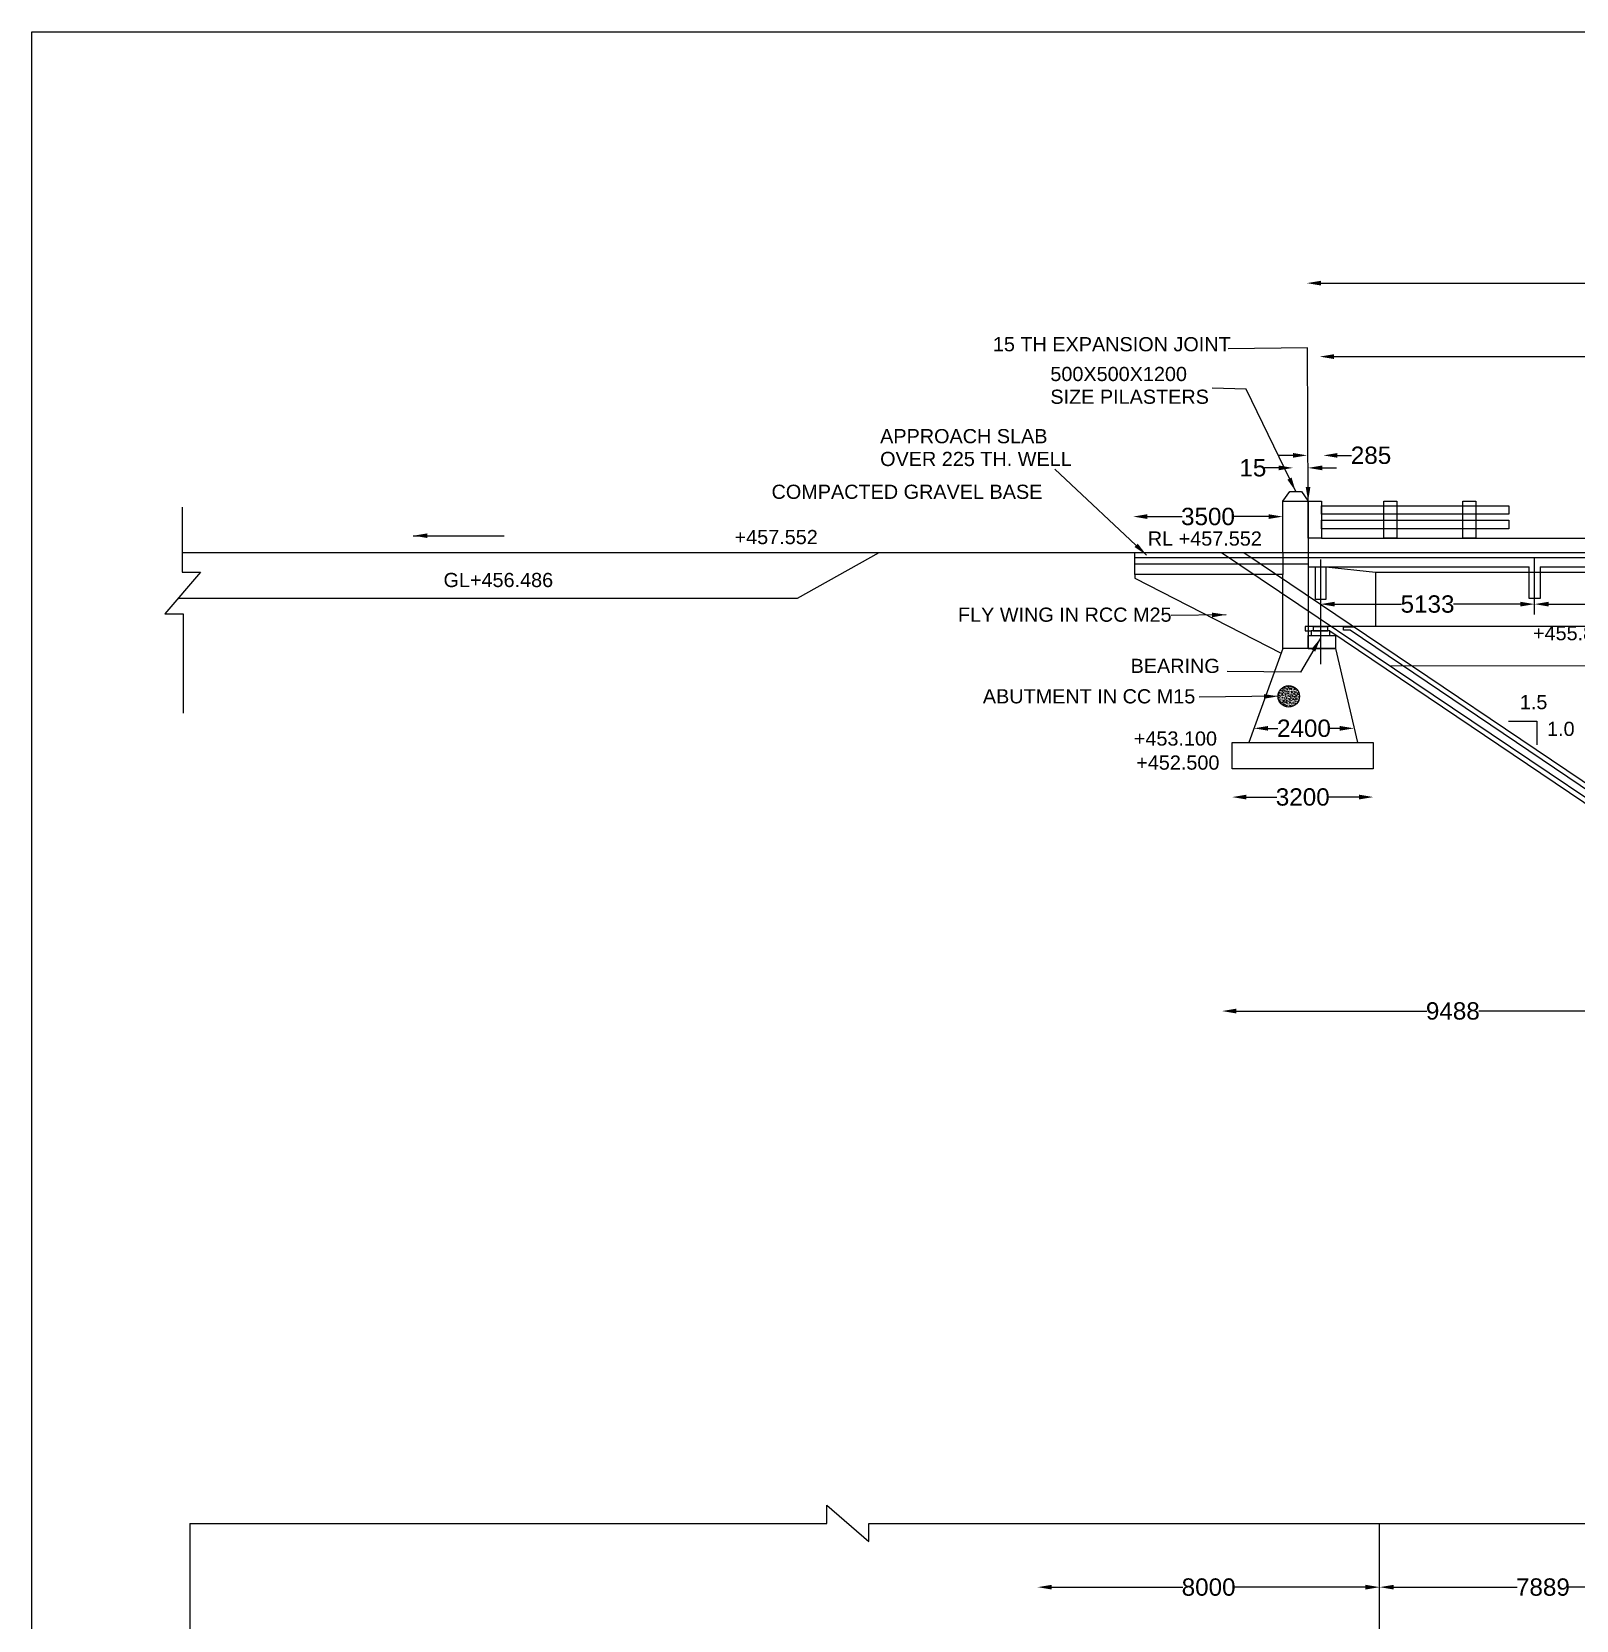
# Model space of a CAD drawing. Header units: millimetres. Extents: x -53247041 to -53224443, y 22123983 to 22138627.
# Drawn here: x -53247041 to -53242141, y 22133588 to 22138627 of the extents above; entities that cross this region are included whole.
import ezdxf

# ---------------------------------------------------------------- set-up
doc = ezdxf.new("R2010")
doc.units = ezdxf.units.MM
doc.header["$MEASUREMENT"] = 0
for name, color, linetype in [('DIMENSION', 7, 'Continuous'), ('DRAWING', 2, 'Continuous'), ('TEXT', 7, 'Continuous')]:
    doc.layers.add(name, color=color, linetype=linetype)
doc.styles.get("Standard").update_dxf_attribs({"font": 'arial.ttf', "height": 55})
doc.dimstyles.get("Standard").update_dxf_attribs({"dimtxt": 45, "dimasz": 45, "dimexe": 0.18, "dimexo": 0.0625, "dimgap": 0.09, "dimtad": 0, "dimdec": 0, "dimzin": 0, "dimdsep": 46, "dimtxsty": 'Standard', "dimcen": 0.09, "dimse1": 1, "dimse2": 1, "dimadec": 0, "dimazin": 0, "dimtfac": 1, "dimtdec": 0, "dimtofl": 0, "dimtmove": 0, "dimatfit": 3, "dimfxl": 1, "dimtolj": 1, "dimtzin": 0, "dimarcsym": 0})

# ---------------------------------------------------------------- blocks, each defined once
blk = doc.blocks.new('*D54')
at = {"layer": 'Defpoints', "color": 0}
for p in [(-53242943.5, 22137282.8), (-53242994.7, 22137191.5), (-53242943.5, 22137192)]:
    blk.add_point(p, dxfattribs=at)
at = {"layer": 'DIMENSION', "color": 0, "lineweight": -2}
for p, q in [((-53243039.7, 22137282.8), (-53243084.7, 22137282.8)), ((-53242898.5, 22137282.8), (-53242853.5, 22137282.8))]:
    blk.add_line(p, q, dxfattribs=at)
at = {"layer": 'DIMENSION', "color": 0}
for points in [[(-53243039.7, 22137290.3), (-53243039.7, 22137275.3), (-53242994.7, 22137282.8)], [(-53242898.5, 22137290.3), (-53242898.5, 22137275.3), (-53242943.5, 22137282.8)]]:
    blk.add_solid(points, dxfattribs=at)
at = {"layer": 'DIMENSION', "color": 0, "insert": (-53242792, 22137282.8), "char_height": 55, "attachment_point": 5}
blk.add_mtext('\\A1;285', dxfattribs=at)
blk = doc.blocks.new('*D55')
at = {"layer": 'Defpoints', "color": 0}
for p in [(-53243039.9, 22137243.1), (-53243039.9, 22137242.6), (-53242991.6, 22137242)]:
    blk.add_point(p, dxfattribs=at)
at = {"layer": 'DIMENSION', "color": 0, "lineweight": -2}
for p, q in [((-53243084.9, 22137243.1), (-53243129.9, 22137243.1)), ((-53242946.6, 22137243.1), (-53242901.6, 22137243.1))]:
    blk.add_line(p, q, dxfattribs=at)
at = {"layer": 'DIMENSION', "color": 0}
for points in [[(-53243084.9, 22137250.6), (-53243084.9, 22137235.6), (-53243039.9, 22137243.1)], [(-53242946.6, 22137250.6), (-53242946.6, 22137235.6), (-53242991.6, 22137243.1)]]:
    blk.add_solid(points, dxfattribs=at)
at = {"layer": 'DIMENSION', "color": 0, "insert": (-53243167, 22137243.1), "char_height": 55, "attachment_point": 5}
blk.add_mtext('\\A1;15', dxfattribs=at)
blk = doc.blocks.new('*D56')
at = {"layer": 'Defpoints', "color": 0}
for p in [(-53243546.4, 22137088.6), (-53243546.4, 22137058.5), (-53243072.3, 22137056)]:
    blk.add_point(p, dxfattribs=at)
at = {"layer": 'DIMENSION', "color": 0, "lineweight": -2}
for p, q in [((-53243501.4, 22137088.6), (-53243391.4, 22137088.6)), ((-53243117.3, 22137088.6), (-53243227.2, 22137088.6))]:
    blk.add_line(p, q, dxfattribs=at)
at = {"layer": 'DIMENSION', "color": 0}
for points in [[(-53243501.4, 22137096.1), (-53243501.4, 22137081.1), (-53243546.4, 22137088.6)], [(-53243117.3, 22137096.1), (-53243117.3, 22137081.1), (-53243072.3, 22137088.6)]]:
    blk.add_solid(points, dxfattribs=at)
at = {"layer": 'DIMENSION', "color": 0, "insert": (-53243309.3, 22137088.6), "char_height": 55, "attachment_point": 5}
blk.add_mtext('\\A1;3500', dxfattribs=at)
blk = doc.blocks.new('*D57')
at = {"layer": 'Defpoints', "color": 0}
for p in [(-53242952.6, 22136810.9), (-53242273, 22136810.9), (-53242273, 22136810.9)]:
    blk.add_point(p, dxfattribs=at)
at = {"layer": 'DIMENSION', "color": 0, "lineweight": -2}
for p, q in [((-53242907.6, 22136810.9), (-53242695, 22136810.9)), ((-53242318, 22136810.9), (-53242530.6, 22136810.9))]:
    blk.add_line(p, q, dxfattribs=at)
at = {"layer": 'DIMENSION', "color": 0}
for points in [[(-53242907.6, 22136818.4), (-53242907.6, 22136803.4), (-53242952.6, 22136810.9)], [(-53242318, 22136818.4), (-53242318, 22136803.4), (-53242273, 22136810.9)]]:
    blk.add_solid(points, dxfattribs=at)
at = {"layer": 'DIMENSION', "color": 0, "insert": (-53242612.8, 22136810.9), "char_height": 55, "attachment_point": 5}
blk.add_mtext('\\A1;5133', dxfattribs=at)
blk = doc.blocks.new('*D58')
at = {"layer": 'Defpoints', "color": 0}
for p in [(-53242273, 22136810.9), (-53241583, 22136810.9), (-53241583, 22136810.9)]:
    blk.add_point(p, dxfattribs=at)
at = {"layer": 'DIMENSION', "color": 0, "lineweight": -2}
for p, q in [((-53242228, 22136810.9), (-53242010.2, 22136810.9)), ((-53241628, 22136810.9), (-53241845.8, 22136810.9))]:
    blk.add_line(p, q, dxfattribs=at)
at = {"layer": 'DIMENSION', "color": 0}
for points in [[(-53242228, 22136818.4), (-53242228, 22136803.4), (-53242273, 22136810.9)], [(-53241628, 22136818.4), (-53241628, 22136803.4), (-53241583, 22136810.9)]]:
    blk.add_solid(points, dxfattribs=at)
at = {"layer": 'DIMENSION', "color": 0, "insert": (-53241928, 22136810.9), "char_height": 55, "attachment_point": 5}
blk.add_mtext('\\A1;5133', dxfattribs=at)
blk = doc.blocks.new('*D68')
at = {"layer": 'Defpoints', "color": 0}
for p in [(-53242954.9, 22137598.3), (-53242954.9, 22137596.1), (-53240896.9, 22137593.8)]:
    blk.add_point(p, dxfattribs=at)
at = {"layer": 'DIMENSION', "color": 0, "lineweight": -2}
for p, q in [((-53242909.9, 22137596.1), (-53242026.8, 22137596.1)), ((-53240941.9, 22137596.1), (-53241825, 22137596.1))]:
    blk.add_line(p, q, dxfattribs=at)
at = {"layer": 'DIMENSION', "color": 0}
for points in [[(-53242909.9, 22137603.6), (-53242909.9, 22137588.6), (-53242954.9, 22137596.1)], [(-53240941.9, 22137603.6), (-53240941.9, 22137588.6), (-53240896.9, 22137596.1)]]:
    blk.add_solid(points, dxfattribs=at)
at = {"layer": 'DIMENSION', "color": 0, "insert": (-53241925.9, 22137596.1), "char_height": 55, "attachment_point": 5}
blk.add_mtext('\\A1;15400', dxfattribs=at)
blk = doc.blocks.new('*D69')
at = {"layer": 'Defpoints', "color": 0}
for p in [(-53238715.5, 22137829.1), (-53242995.9, 22137811.7), (-53238715.5, 22137805)]:
    blk.add_point(p, dxfattribs=at)
at = {"layer": 'DIMENSION', "color": 0, "lineweight": -2}
for p, q in [((-53242950.9, 22137829.1), (-53240959.2, 22137829.1)), ((-53238760.5, 22137829.1), (-53240752.3, 22137829.1))]:
    blk.add_line(p, q, dxfattribs=at)
at = {"layer": 'DIMENSION', "color": 0}
for points in [[(-53242950.9, 22137836.6), (-53242950.9, 22137821.6), (-53242995.9, 22137829.1)], [(-53238760.5, 22137836.6), (-53238760.5, 22137821.6), (-53238715.5, 22137829.1)]]:
    blk.add_solid(points, dxfattribs=at)
at = {"layer": 'DIMENSION', "color": 0, "insert": (-53240855.7, 22137829.1), "char_height": 55, "attachment_point": 5}
blk.add_mtext('\\A1;32000', dxfattribs=at)
blk = doc.blocks.new('*D70')
at = {"layer": 'Defpoints', "color": 0}
for p in [(-53243163.5, 22136416.9), (-53243163.5, 22136416.9), (-53242846.3, 22136418.8)]:
    blk.add_point(p, dxfattribs=at)
at = {"layer": 'DIMENSION', "color": 0, "lineweight": -2}
for p, q in [((-53243118.5, 22136416.9), (-53243087.5, 22136416.9)), ((-53242891.3, 22136416.9), (-53242922.3, 22136416.9))]:
    blk.add_line(p, q, dxfattribs=at)
at = {"layer": 'DIMENSION', "color": 0}
for points in [[(-53243118.5, 22136424.4), (-53243118.5, 22136409.4), (-53243163.5, 22136416.9)], [(-53242891.3, 22136424.4), (-53242891.3, 22136409.4), (-53242846.3, 22136416.9)]]:
    blk.add_solid(points, dxfattribs=at)
at = {"layer": 'DIMENSION', "color": 0, "insert": (-53243004.9, 22136416.9), "char_height": 55, "attachment_point": 5}
blk.add_mtext('\\A1;2400', dxfattribs=at)
blk = doc.blocks.new('*D71')
at = {"layer": 'Defpoints', "color": 0}
for p in [(-53243232.4, 22136288), (-53242785, 22136288), (-53243232.4, 22136198.9)]:
    blk.add_point(p, dxfattribs=at)
at = {"layer": 'DIMENSION', "color": 0, "lineweight": -2}
for p, q in [((-53243187.4, 22136198.9), (-53243090.8, 22136198.9)), ((-53242830, 22136198.9), (-53242926.6, 22136198.9))]:
    blk.add_line(p, q, dxfattribs=at)
at = {"layer": 'DIMENSION', "color": 0}
for points in [[(-53243187.4, 22136206.4), (-53243187.4, 22136191.4), (-53243232.4, 22136198.9)], [(-53242830, 22136206.4), (-53242830, 22136191.4), (-53242785, 22136198.9)]]:
    blk.add_solid(points, dxfattribs=at)
at = {"layer": 'DIMENSION', "color": 0, "insert": (-53243008.7, 22136198.9), "char_height": 55, "attachment_point": 5}
blk.add_mtext('\\A1;3200', dxfattribs=at)
blk = doc.blocks.new('*D81')
at = {"layer": 'Defpoints', "color": 0}
for p in [(-53243264.7, 22135520.1), (-53243264.7, 22135517.7), (-53241800.4, 22135523)]:
    blk.add_point(p, dxfattribs=at)
at = {"layer": 'DIMENSION', "color": 0, "lineweight": -2}
for p, q in [((-53243219.7, 22135520.1), (-53242614.8, 22135520.1)), ((-53241845.4, 22135520.1), (-53242450.3, 22135520.1))]:
    blk.add_line(p, q, dxfattribs=at)
at = {"layer": 'DIMENSION', "color": 0}
for points in [[(-53243219.7, 22135527.6), (-53243219.7, 22135512.6), (-53243264.7, 22135520.1)], [(-53241845.4, 22135527.6), (-53241845.4, 22135512.6), (-53241800.4, 22135520.1)]]:
    blk.add_solid(points, dxfattribs=at)
at = {"layer": 'DIMENSION', "color": 0, "insert": (-53242532.5, 22135520.1), "char_height": 55, "attachment_point": 5}
blk.add_mtext('\\A1;9488', dxfattribs=at)
blk = doc.blocks.new('*D91')
at = {"layer": 'Defpoints', "color": 0}
for p in [(-53243849.8, 22133692.6), (-53242764.8, 22133692.6), (-53242764.8, 22133692.6)]:
    blk.add_point(p, dxfattribs=at)
at = {"layer": 'DIMENSION', "color": 0, "lineweight": -2}
for p, q in [((-53243804.8, 22133692.6), (-53243389.4, 22133692.6)), ((-53242809.8, 22133692.6), (-53243225.1, 22133692.6))]:
    blk.add_line(p, q, dxfattribs=at)
at = {"layer": 'DIMENSION', "color": 0}
for points in [[(-53243804.8, 22133700.1), (-53243804.8, 22133685.1), (-53243849.8, 22133692.6)], [(-53242809.8, 22133700.1), (-53242809.8, 22133685.1), (-53242764.8, 22133692.6)]]:
    blk.add_solid(points, dxfattribs=at)
at = {"layer": 'DIMENSION', "color": 0, "insert": (-53243307.3, 22133692.6), "char_height": 55, "attachment_point": 5}
blk.add_mtext('\\A1;8000', dxfattribs=at)
blk = doc.blocks.new('*D92')
at = {"layer": 'Defpoints', "color": 0}
for p in [(-53242764.8, 22133692.6), (-53241728.9, 22133692.6), (-53241728.9, 22133692.6)]:
    blk.add_point(p, dxfattribs=at)
at = {"layer": 'DIMENSION', "color": 0, "lineweight": -2}
for p, q in [((-53242719.8, 22133692.6), (-53242328.9, 22133692.6)), ((-53241773.9, 22133692.6), (-53242164.8, 22133692.6))]:
    blk.add_line(p, q, dxfattribs=at)
at = {"layer": 'DIMENSION', "color": 0}
for points in [[(-53242719.8, 22133700.1), (-53242719.8, 22133685.1), (-53242764.8, 22133692.6)], [(-53241773.9, 22133700.1), (-53241773.9, 22133685.1), (-53241728.9, 22133692.6)]]:
    blk.add_solid(points, dxfattribs=at)
at = {"layer": 'DIMENSION', "color": 0, "insert": (-53242246.8, 22133692.6), "char_height": 55, "attachment_point": 5}
blk.add_mtext('\\A1;7889', dxfattribs=at)

msp = doc.modelspace()

# ---------------------------------------------------------------- hatches: boundary and pattern name
at = {"layer": 'DIMENSION'}
h = msp.add_hatch(dxfattribs=at)
h.set_pattern_fill('AR-CONC', color=0, style=0)
h.set_pattern_definition([(50, (0, 0), (7.172601826, -0.6275213498), [0.75, -8.25]), (355, (0, 0), (-1.3875133361, 7.521921337), [0.6, -6.6]), (100.4514, (0.598, -0.052), (5.7850938171, 6.8943954206), [0.6374019, -7.01142112]), (46.1842, (0, 2), (10.6724104863, -1.6551901433), [1.125, -12.375]), (96.6356, (0.889, 1.862), (9.3466270555, 9.741178709), [0.95610288, -10.51713]), (351.1842, (0, 2), (9.3466194513, 9.7411860093), [0.9, -9.9]), (21, (1, 1.5), (5.9690705212, -4.02618890665), [0.75, -8.25]), (326, (1, 1.5), (2.4331533192, 7.2515004505), [0.6, -6.6]), (71.4514, (1.4974, 1.1645), (8.4022262858, 3.2253049671), [0.6374019, -7.01142112]), (37.5, (0, 0), (0.12159855317, 3.32893853831), [0, -6.52, 0, -6.7, 0, -6.625]), (7.5, (0, 0), (2.63069537442, 3.94411711882), [0, -3.82, 0, -6.37, 0, -2.525]), (327.5, (-2.23, 0), (5.33822436172, -0.22554871734), [0, -2.5, 0, -7.8, 0, -10.35]), (317.5, (-3.23, 0), (5.83186169342, 1.00104982332), [0, -3.25, 0, -5.18, 0, -7.35])])
h.paths.add_polyline_path([(-53243019, 22136518.5, 1), (-53243086.9, 22136518.5, 1)])

# ---------------------------------------------------------------- linework, layer by layer
at = {"layer": 'DIMENSION', "color": 0}
msp.add_lwpolyline([(-53224726.5, 22123982.8), (-53247040.8, 22123982.8), (-53247040.8, 22138626.5), (-53224726.5, 22138626.5)], close=True, dxfattribs=at)
msp.add_lwpolyline([(-53242355.5, 22136439.4), (-53242266, 22136439.4), (-53242266, 22136364.2)], dxfattribs=at)
at = {"layer": 'DRAWING', "color": 0}
for points in [[(-53243072.3, 22136974.5), (-53243072.3, 22137137.5), (-53243049.7, 22137168.6), (-53243012.6, 22137168.6)], [(-53243012.6, 22137168.6), (-53242991.6, 22137137.5), (-53242991.6, 22136669.8), (-53243072.3, 22136669.8), (-53243072.3, 22136905.2)], [(-53246563.5, 22137119), (-53246563.5, 22136912.7), (-53246505.2, 22136912.7), (-53246618.7, 22136779.9), (-53246560.4, 22136779.9), (-53246560.4, 22136464.6)], [(-53243072.3, 22137137.5), (-53242949.6, 22137137.5)], [(-53242949.7, 22137019.7), (-53238730.2, 22137019.7)], [(-53246576.4, 22136829.5), (-53244611.2, 22136829.5), (-53244352.7, 22136974.5)], [(-53246563.5, 22136974.5), (-53235570.6, 22136974.5)], [(-53243541.2, 22136958.4), (-53238180.6, 22136958.4), (-53238180.6, 22136974.5)], [(-53243266, 22136974.5), (-53241801, 22135988.8), (-53239936.5, 22135988.8), (-53238454.6, 22136974.5)], [(-53243195.2, 22136974.5), (-53241733.1, 22135988.8)], [(-53242991.6, 22136937.9), (-53243541.2, 22136937.9)], [(-53242991.6, 22136929.2), (-53242290.2, 22136929.2)], [(-53242952.6, 22136952.1), (-53242952.6, 22136620.4)], [(-53242935.6, 22136929.2), (-53242777.5, 22136912.2), (-53241071, 22136912.2), (-53240957.7, 22136929.2)], [(-53242777.5, 22136912.2), (-53242777.5, 22136739.6)], [(-53242255.9, 22136929.2), (-53242255.9, 22136828.5), (-53242290.2, 22136828.5), (-53242290.2, 22136929.2)], [(-53242273, 22136778), (-53242273, 22136958.4)], [(-53242255.9, 22136929.2), (-53241600.1, 22136929.2)], [(-53243541.2, 22136905.2), (-53243541.2, 22136893.4)], [(-53243541.2, 22136893.4), (-53243077.6, 22136655)], [(-53242922.7, 22136725.8), (-53241804.9, 22135971.9), (-53239930.4, 22135971.9), (-53238796.4, 22136726), (-53238720.9, 22136726), (-53238720.9, 22136739.6), (-53243000.7, 22136739.6), (-53243000.7, 22136726.2), (-53242982.3, 22136725.8)], [(-53241764, 22135988.8), (-53242858.7, 22136728.2), (-53242879.8, 22136728.2), (-53242879.8, 22136738.9), (-53242845.7, 22136738.9)], [(-53243072.3, 22136669.8), (-53243179.7, 22136372.1)], [(-53242991.6, 22136669.8), (-53242905.2, 22136669.8), (-53242835.4, 22136372.1)], [(-53242733.2, 22136616), (-53238995, 22136615)], [(-53246539.7, 22133895.1), (-53244518.3, 22133895.1), (-53244518.3, 22133952.8), (-53244385.3, 22133837.3), (-53244385.3, 22133895.1), (-53240902.4, 22133895.1), (-53240902.4, 22133950.5), (-53240771.4, 22133834), (-53240771.4, 22133895.1), (-53236544.5, 22133895.1), (-53236544.5, 22133950.3), (-53236418.1, 22133828.7), (-53236418.1, 22133895.1), (-53235605.8, 22133895.1)], [(-53246539.7, 22133895.1), (-53246539.7, 22132492.5), (-53246486.3, 22132492.5), (-53246604.1, 22132363.3), (-53246539.7, 22132363.3), (-53246539.7, 22130677.1)], [(-53243256.3, 22131076), (-53242764.8, 22133461.1), (-53242764.8, 22133895.1)]]:
    msp.add_lwpolyline(points, dxfattribs=at)
for points in [[(-53242991.6, 22137137.5), (-53242949.7, 22137137.5), (-53242949.7, 22137019.7), (-53242991.6, 22137019.7)], [(-53242949.7, 22137122.8), (-53242354.5, 22137122.8), (-53242354.5, 22137095.9), (-53242949.7, 22137095.9)], [(-53242751.7, 22137137.5), (-53242709.9, 22137137.5), (-53242709.9, 22137019.7), (-53242751.7, 22137019.7)], [(-53242501.3, 22137137.5), (-53242459.5, 22137137.5), (-53242459.5, 22137019.7), (-53242501.3, 22137019.7)], [(-53242949.7, 22137077.1), (-53242354.5, 22137077.1), (-53242354.5, 22137050.2), (-53242949.7, 22137050.2)], [(-53243541.2, 22136974.5), (-53243072.3, 22136974.5), (-53243072.3, 22136905.2), (-53243541.2, 22136905.2)], [(-53242967.7, 22136929.2), (-53242935.6, 22136929.2), (-53242935.6, 22136825.8), (-53242967.7, 22136825.8)], [(-53242905.2, 22136669.8), (-53242991.6, 22136669.8), (-53242991.6, 22136711.4), (-53242905.2, 22136711.4)], [(-53242982.3, 22136711.4), (-53242922.7, 22136711.4), (-53242922.7, 22136725.8), (-53242982.3, 22136725.8)], [(-53242975.6, 22136725.8), (-53242929.5, 22136725.8), (-53242929.5, 22136739), (-53242975.6, 22136739)], [(-53243232.4, 22136372.1), (-53242785, 22136372.1), (-53242785, 22136288), (-53243232.4, 22136288)]]:
    msp.add_lwpolyline(points, close=True, dxfattribs=at)
msp.add_circle((-53243052.9, 22136518.5), 34, dxfattribs=at)

# ---------------------------------------------------------------- texts
at = {"layer": 'TEXT', "color": 0}
for s, p in [('15 TH EXPANSION JOINT', (-53243991.7, 22137612.9)), ('500X500X1200', (-53243809.4, 22137518.5)), ('SIZE PILASTERS', (-53243809.4, 22137446.3)), ('APPROACH SLAB ', (-53244349.4, 22137321.3)), ('OVER 225 TH. WELL', (-53244349.4, 22137249)), ('COMPACTED GRAVEL BASE', (-53244693.9, 22137144.8)), ('+457.552', (-53244811.2, 22137001.2)), ('RL +457.552', (-53243500.2, 22136996.5)), ('GL+456.486', (-53245734.6, 22136865)), ('FLY WING IN RCC M25', (-53244102.4, 22136755)), ('+455.827', (-53242278.2, 22136696.4)), ('BEARING', (-53243554.9, 22136592.6)), ('ABUTMENT IN CC M15', (-53244023.6, 22136496)), ('1.5', (-53242320, 22136477.7)), ('+453.100', (-53243544.6, 22136362.1)), ('1.0', (-53242233.6, 22136392.8)), ('+452.500', (-53243537, 22136285.8))]:
    msp.add_text(s, height=45, dxfattribs=at).set_placement(p)

# ---------------------------------------------------------------- dimensions: what is measured, and where the dimension line sits
at = {"layer": 'DIMENSION', "color": 0}
for base, p1, p2, text, picture, middle in [((-53238715.5, 22137829.1), (-53242995.9, 22137811.7), (-53238715.5, 22137805), '32000', '*D69', (-53240855.7, 22137829.1)), ((-53242954.9, 22137596.1), (-53240896.9, 22137593.8), (-53242954.9, 22137598.3), '15400', '*D68', (-53241925.9, 22137596.1)), ((-53242943.5, 22137282.8), (-53242994.7, 22137191.5), (-53242943.5, 22137192), '285', '*D54', (-53242792, 22137282.8)), ((-53243039.9, 22137243.1), (-53242991.6, 22137242), (-53243039.9, 22137242.6), '15', '*D55', (-53243167, 22137243.1)), ((-53243546.4, 22137088.6), (-53243072.3, 22137056), (-53243546.4, 22137058.5), '3500', '*D56', (-53243309.3, 22137088.6)), ((-53242273, 22136810.9), (-53242952.6, 22136810.9), (-53242273, 22136810.9), '5133', '*D57', (-53242612.8, 22136810.9)), ((-53241583, 22136810.9), (-53242273, 22136810.9), (-53241583, 22136810.9), '5133', '*D58', (-53241928, 22136810.9)), ((-53243163.5, 22136416.9), (-53242846.3, 22136418.8), (-53243163.5, 22136416.9), '2400', '*D70', (-53243004.9, 22136416.9)), ((-53243232.4, 22136198.9), (-53242785, 22136288), (-53243232.4, 22136288), '3200', '*D71', (-53243008.7, 22136198.9)), ((-53243264.7, 22135520.1), (-53241800.4, 22135523), (-53243264.7, 22135517.7), '9488', '*D81', (-53242532.5, 22135520.1)), ((-53242764.8, 22133692.6), (-53243849.8, 22133692.6), (-53242764.8, 22133692.6), '8000', '*D91', (-53243307.3, 22133692.6)), ((-53241728.9, 22133692.6), (-53242764.8, 22133692.6), (-53241728.9, 22133692.6), '7889', '*D92', (-53242246.8, 22133692.6))]:
    dim = msp.add_linear_dim(base=base, p1=p1, p2=p2, text=text, dimstyle='Standard', dxfattribs=at)
    dim.commit()
    dim.dimension.update_dxf_attribs({"geometry": picture, "text_midpoint": middle})

# ---------------------------------------------------------------- leaders
for points in [[(-53242991.6, 22137137.5), (-53242993.7, 22137623.9), (-53243244.8, 22137621.1)], [(-53243031.1, 22137168.6), (-53243188.6, 22137493), (-53243295.9, 22137495.8)], [(-53243504.3, 22136966.6), (-53243795, 22137238.9)], [(-53245830.4, 22137028), (-53245542.6, 22137028)], [(-53243251.3, 22136777.3), (-53243426, 22136774.4)], [(-53242952.6, 22136702.8), (-53243016.2, 22136594.8), (-53243248.8, 22136597.7)], [(-53243086.9, 22136518.5), (-53243337.8, 22136516.3)]]:
    msp.add_leader(points, dimstyle='Standard', override={"dimgap": 0.09, "dimtad": 0}, dxfattribs=at)

doc.saveas('drawing.dxf')
